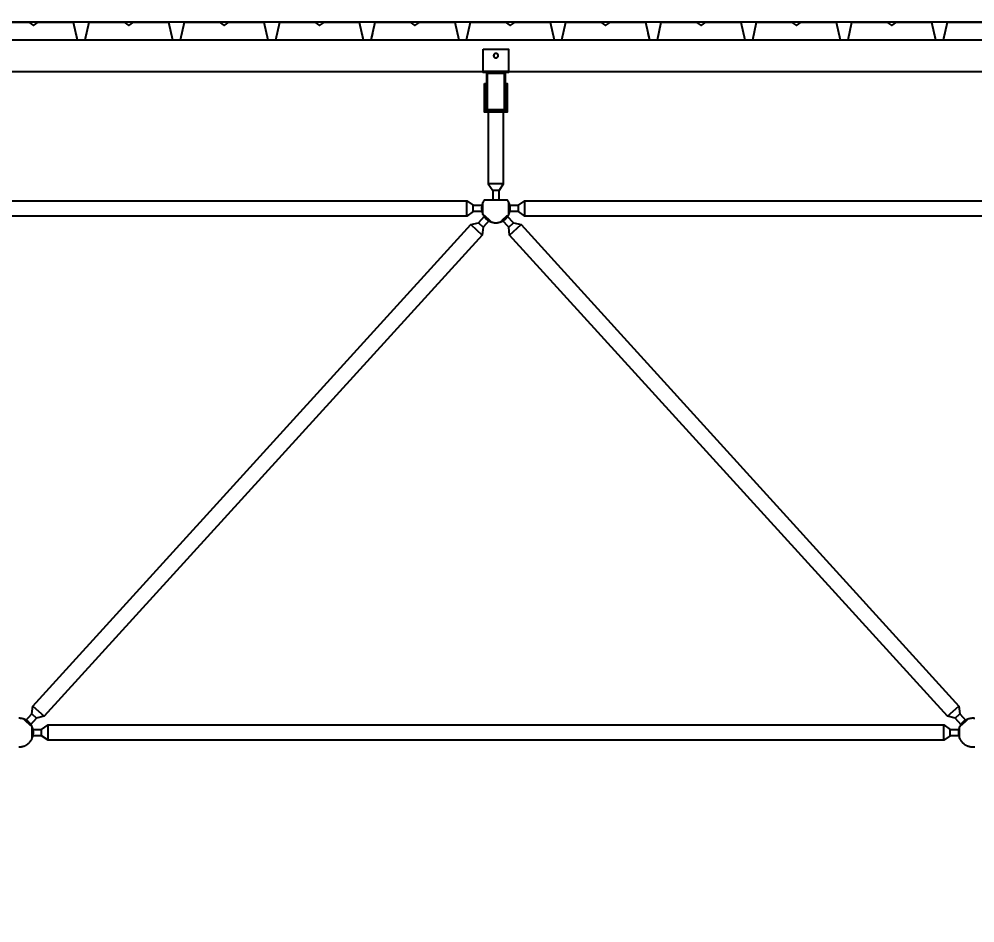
# Model space of a CAD drawing. Header units: centimetres. Extents: x 26569 to 160723, y -3143 to 14565.
# Drawn here: x 32826.7 to 32977.1, y 6232.1 to 6374.3 of the extents above; entities that cross this region are included whole.
import ezdxf

# ---------------------------------------------------------------- set-up
doc = ezdxf.new("R2010")
doc.units = ezdxf.units.CM
doc.header["$LTSCALE"] = 100
for name, color, linetype in [('A-ANNO-DIMS', 187, 'Continuous'), ('A-ELEV-02', 253, 'Continuous'), ('A-WALL-INSL', 249, 'Continuous'), ('A-WALL-SNWPNL', 200, 'Continuous'), ('S-STEL', 3, 'Continuous')]:
    doc.layers.add(name, color=color, linetype=linetype)
doc.styles.add('Fields_100', font='act_simplex.shx', dxfattribs={"width": 0.8, "height": 20})
doc.dimstyles.new('FIELDS_100', dxfattribs={"dimscale": 0, "dimtxt": 20, "dimasz": 5, "dimexe": 5, "dimexo": 5, "dimgap": 5, "dimtad": 0, "dimdec": 0, "dimzin": 0, "dimdsep": 46, "dimtxsty": 'Fields_100', "dimblk": 'DOT', "dimcen": 0.09, "dimclrt": 50, "dimadec": 0, "dimazin": 0, "dimtfac": 1, "dimtdec": 0, "dimtix": 1, "dimtofl": 0, "dimtmove": 1, "dimatfit": 3, "dimfxl": 5, "dimfxlon": 1, "dimtolj": 1, "dimtzin": 0, "dimarcsym": 0})

# ---------------------------------------------------------------- blocks, each defined once
blk = doc.blocks.new('_Dot')
at = {"color": 0, "linetype": 'ByBlock', "lineweight": -2}
blk.add_line((-0.5, 0), (-1, 0), dxfattribs=at)
at = {"color": 0, "linetype": 'ByBlock', "const_width": 0.5}
blk.add_lwpolyline([(-0.25, 0, 1), (0.25, 0, 1)], format="xyb", close=True, dxfattribs=at)
blk = doc.blocks.new('*D690')
at = {"layer": 'A-ANNO-DIMS', "color": 0, "lineweight": -2, "transparency": 16777216}
for p, q in [((32226.73, 6649.56), (32226.73, 6659.56)), ((33126.73, 6649.56), (33126.73, 6659.56)), ((32231.73, 6654.56), (32645.07, 6654.56)), ((33121.73, 6654.56), (32708.4, 6654.56))]:
    blk.add_line(p, q, dxfattribs=at)
at = {"layer": 'DEFPOINTS', "color": 0, "transparency": 16777216}
for p in [(33126.73, 6654.56), (32226.73, 6232.06), (33126.73, 6232.06)]:
    blk.add_point(p, dxfattribs=at)
at = {"layer": 'A-ANNO-DIMS', "color": 0, "lineweight": -2, "transparency": 16777216, "xscale": 5, "yscale": 5, "zscale": 5, "rotation": 180}
blk.add_blockref('_Dot', (32226.73, 6654.56), dxfattribs=at)
at = {"layer": 'A-ANNO-DIMS', "color": 0, "lineweight": -2, "transparency": 16777216, "xscale": 5, "yscale": 5, "zscale": 5}
blk.add_blockref('_Dot', (33126.73, 6654.56), dxfattribs=at)
at = {"layer": 'A-ANNO-DIMS', "color": 50, "transparency": 16777216, "insert": (32676.73, 6654.56), "char_height": 20, "attachment_point": 5, "style": 'Fields_100'}
blk.add_mtext('\\A1;1800', dxfattribs=at)

msp = doc.modelspace()

# ---------------------------------------------------------------- linework, layer by layer
at = {"layer": 'A-ELEV-02'}
for points in [[(32200.48, 6371.06), (36699.23, 6371.06)], [(32200.48, 6366.06), (36699.23, 6366.06)], [(32903.73, 6366.06), (32899.73, 6366.06)], [(32899.93, 6363.26), (32900.18, 6363.26)], [(32903.28, 6363.26), (32903.53, 6363.26)], [(32899.93, 6362.56), (32900.18, 6362.56)], [(32903.28, 6362.56), (32903.53, 6362.56)], [(32900.53, 6359.66), (32900.53, 6348.36), (32901.23, 6347.36), (32901.23, 6345.86)], [(32902.23, 6345.86), (32902.23, 6347.36), (32902.94, 6348.36), (32902.94, 6359.66)], [(32902.94, 6348.36), (32900.53, 6348.36)], [(32902.23, 6347.36), (32901.23, 6347.36)], [(32753.78, 6345.01), (32755.28, 6345.01), (32756.28, 6345.72), (32897.18, 6345.72), (32898.18, 6345.01), (32899.68, 6345.01)], [(32897.18, 6343.3), (32897.18, 6345.72)], [(32898.18, 6344.01), (32898.18, 6345.01)], [(32899.93, 6345.86), (32899.89, 6345.8), (32899.85, 6345.74), (32899.81, 6345.68), (32899.77, 6345.61), (32899.73, 6345.54), (32899.7, 6345.47), (32899.67, 6345.4), (32899.64, 6345.33), (32899.61, 6345.26), (32899.6, 6345.22), (32899.59, 6345.18), (32899.57, 6345.14), (32899.56, 6345.11), (32899.55, 6345.07), (32899.54, 6345.03), (32899.54, 6344.99), (32899.53, 6344.95), (32899.52, 6344.91), (32899.51, 6344.87), (32899.51, 6344.83), (32899.5, 6344.79), (32899.5, 6344.75), (32899.49, 6344.71), (32899.49, 6344.67), (32899.49, 6344.63), (32899.49, 6344.59), (32899.48, 6344.55), (32899.48, 6344.52), (32899.48, 6344.48), (32899.49, 6344.44), (32899.49, 6344.4), (32899.49, 6344.36), (32899.49, 6344.32), (32899.5, 6344.28), (32899.5, 6344.24), (32899.51, 6344.2), (32899.51, 6344.16), (32899.53, 6344.08), (32899.54, 6344.01), (32899.56, 6343.93), (32899.58, 6343.86), (32899.61, 6343.78), (32899.63, 6343.71), (32899.66, 6343.64), (32899.69, 6343.57), (32899.72, 6343.51), (32899.76, 6343.44), (32899.79, 6343.37), (32899.83, 6343.31), (32899.87, 6343.25), (32899.92, 6343.18), (32899.96, 6343.12), (32900.01, 6343.06), (32900.07, 6343), (32900.12, 6342.95), (32900.15, 6342.92), (32900.17, 6342.89), (32900.2, 6342.86), (32900.23, 6342.84), (32900.26, 6342.81), (32900.29, 6342.78), (32900.32, 6342.76), (32900.35, 6342.73), (32900.39, 6342.71), (32900.42, 6342.69), (32900.45, 6342.66), (32900.48, 6342.64), (32900.52, 6342.62), (32900.55, 6342.6), (32900.59, 6342.58), (32900.62, 6342.56), (32900.65, 6342.54), (32900.69, 6342.52), (32900.73, 6342.5), (32900.76, 6342.48), (32900.8, 6342.47), (32900.83, 6342.45), (32900.87, 6342.43), (32900.91, 6342.42), (32900.94, 6342.41), (32900.98, 6342.39), (32901.02, 6342.38), (32901.06, 6342.37), (32901.13, 6342.34), (32901.21, 6342.33), (32901.28, 6342.31), (32901.36, 6342.29), (32901.43, 6342.28), (32901.51, 6342.27), (32901.59, 6342.27), (32901.66, 6342.26), (32901.73, 6342.26), (32901.81, 6342.26), (32901.88, 6342.27), (32901.96, 6342.27), (32902.03, 6342.28), (32902.11, 6342.29), (32902.19, 6342.31), (32902.26, 6342.33), (32902.34, 6342.34), (32902.41, 6342.37), (32902.45, 6342.38), (32902.49, 6342.39), (32902.52, 6342.41), (32902.56, 6342.42), (32902.6, 6342.43), (32902.63, 6342.45), (32902.67, 6342.47), (32902.71, 6342.48), (32902.74, 6342.5), (32902.78, 6342.52), (32902.81, 6342.54), (32902.85, 6342.56), (32902.88, 6342.58), (32902.92, 6342.6), (32902.95, 6342.62), (32902.98, 6342.64), (32903.02, 6342.66), (32903.05, 6342.69), (32903.08, 6342.71), (32903.11, 6342.73), (32903.15, 6342.76), (32903.18, 6342.78), (32903.21, 6342.81), (32903.24, 6342.84), (32903.27, 6342.86), (32903.29, 6342.89), (32903.32, 6342.92), (32903.35, 6342.95), (32903.4, 6343), (32903.45, 6343.06), (32903.5, 6343.12), (32903.55, 6343.18), (32903.59, 6343.25), (32903.64, 6343.31), (32903.68, 6343.37), (32903.71, 6343.44), (32903.75, 6343.51), (32903.78, 6343.57), (32903.81, 6343.64), (32903.84, 6343.71), (32903.86, 6343.78), (32903.89, 6343.86), (32903.91, 6343.93), (32903.93, 6344.01), (32903.94, 6344.08), (32903.96, 6344.16), (32903.96, 6344.2), (32903.97, 6344.24), (32903.97, 6344.28), (32903.98, 6344.32), (32903.98, 6344.36), (32903.98, 6344.4), (32903.98, 6344.44), (32903.98, 6344.48), (32903.98, 6344.52), (32903.98, 6344.55), (32903.98, 6344.59), (32903.98, 6344.63), (32903.98, 6344.67), (32903.98, 6344.71), (32903.97, 6344.75), (32903.97, 6344.79), (32903.96, 6344.83), (32903.96, 6344.87), (32903.95, 6344.91), (32903.94, 6344.95), (32903.93, 6344.99), (32903.92, 6345.03), (32903.91, 6345.07), (32903.9, 6345.11), (32903.89, 6345.14), (32903.88, 6345.18), (32903.87, 6345.22), (32903.86, 6345.26), (32903.83, 6345.33), (32903.8, 6345.4), (32903.77, 6345.47), (32903.73, 6345.54), (32903.7, 6345.61), (32903.66, 6345.68), (32903.62, 6345.74), (32903.58, 6345.8), (32903.53, 6345.86)], [(32899.68, 6343.58), (32899.68, 6345.44)], [(32899.93, 6345.86), (32903.53, 6345.86)], [(32903.78, 6345.01), (32905.28, 6345.01), (32906.28, 6345.72), (33047.18, 6345.72), (33048.18, 6345.01), (33049.68, 6345.01)], [(32903.78, 6343.58), (32903.78, 6345.44)], [(32905.28, 6344.01), (32905.28, 6345.01)], [(32906.28, 6343.3), (32906.28, 6345.72)], [(32899.68, 6344.01), (32898.18, 6344.01), (32897.18, 6343.3), (32756.28, 6343.3), (32755.28, 6344.01), (32753.78, 6344.01)], [(32899.67, 6343.62), (32901.04, 6342.37)], [(32902.43, 6342.37), (32903.8, 6343.62)], [(33049.68, 6344.01), (33048.18, 6344.01), (33047.18, 6343.3), (32906.28, 6343.3), (32905.28, 6344.01), (32903.78, 6344.01)], [(32897.78, 6341.96), (32899.57, 6340.33)], [(32898.98, 6342.22), (32899.72, 6341.55)], [(32903.75, 6341.55), (32904.49, 6342.22)], [(32903.9, 6340.33), (32905.69, 6341.96)], [(32828.75, 6264.98), (32829.49, 6264.3)], [(32828.9, 6266.19), (32830.69, 6264.57)], [(32972.78, 6264.57), (32974.57, 6266.19)], [(32973.98, 6264.3), (32974.72, 6264.98)], [(32826.68, 6259.76), (32826.73, 6259.76), (32826.78, 6259.76), (32826.83, 6259.76), (32826.89, 6259.77), (32826.94, 6259.77), (32826.99, 6259.78), (32827.04, 6259.78), (32827.09, 6259.79), (32827.14, 6259.8), (32827.2, 6259.81), (32827.25, 6259.82), (32827.3, 6259.83), (32827.35, 6259.85), (32827.41, 6259.86), (32827.46, 6259.88), (32827.51, 6259.9), (32827.56, 6259.92), (32827.61, 6259.94), (32827.67, 6259.96), (32827.72, 6259.99), (32827.77, 6260.01), (32827.82, 6260.04), (32827.87, 6260.07), (32827.92, 6260.1), (32827.97, 6260.13), (32828.01, 6260.16), (32828.06, 6260.19), (32828.11, 6260.23), (32828.15, 6260.27), (32828.2, 6260.3), (32828.24, 6260.34), (32828.28, 6260.38), (32828.33, 6260.42), (32828.37, 6260.46), (32828.41, 6260.51), (32828.44, 6260.55), (32828.48, 6260.59), (32828.52, 6260.64), (32828.55, 6260.69), (32828.59, 6260.73), (32828.62, 6260.78), (32828.65, 6260.83), (32828.68, 6260.88), (32828.71, 6260.93), (32828.73, 6260.98), (32828.76, 6261.03), (32828.78, 6261.08), (32828.81, 6261.13), (32828.83, 6261.18), (32828.85, 6261.24), (32828.86, 6261.29), (32828.88, 6261.34), (32828.9, 6261.39), (32828.91, 6261.45), (32828.92, 6261.5), (32828.94, 6261.55), (32828.95, 6261.6), (32828.96, 6261.66), (32828.96, 6261.71), (32828.97, 6261.76), (32828.98, 6261.81), (32828.98, 6261.86), (32828.98, 6261.91), (32828.98, 6261.96), (32828.98, 6262.01), (32828.98, 6262.06), (32828.98, 6262.11), (32828.98, 6262.16), (32828.98, 6262.21), (32828.97, 6262.27), (32828.96, 6262.32), (32828.96, 6262.37), (32828.95, 6262.42), (32828.94, 6262.47), (32828.92, 6262.53), (32828.91, 6262.58), (32828.9, 6262.63), (32828.88, 6262.68), (32828.86, 6262.74), (32828.85, 6262.79), (32828.83, 6262.84), (32828.81, 6262.89), (32828.78, 6262.94), (32828.76, 6262.99), (32828.73, 6263.05), (32828.71, 6263.1), (32828.68, 6263.15), (32828.65, 6263.19), (32828.62, 6263.24), (32828.59, 6263.29), (32828.55, 6263.34), (32828.52, 6263.38), (32828.48, 6263.43), (32828.44, 6263.48), (32828.41, 6263.52), (32828.37, 6263.56), (32828.33, 6263.6), (32828.28, 6263.64), (32828.24, 6263.68), (32828.2, 6263.72), (32828.15, 6263.76), (32828.11, 6263.8), (32828.06, 6263.83), (32828.01, 6263.86), (32827.97, 6263.9), (32827.92, 6263.93), (32827.87, 6263.96), (32827.82, 6263.98), (32827.77, 6264.01), (32827.72, 6264.04), (32827.67, 6264.06), (32827.61, 6264.08), (32827.56, 6264.1), (32827.51, 6264.12), (32827.46, 6264.14), (32827.41, 6264.16), (32827.35, 6264.18), (32827.3, 6264.19), (32827.25, 6264.2), (32827.2, 6264.21), (32827.14, 6264.22), (32827.09, 6264.23), (32827.04, 6264.24), (32826.99, 6264.25), (32826.94, 6264.25), (32826.89, 6264.26), (32826.83, 6264.26), (32826.78, 6264.26), (32826.73, 6264.26), (32826.68, 6264.26)], [(32827.43, 6264.15), (32828.8, 6262.91)], [(32977.09, 6264.23), (32977.04, 6264.24), (32976.99, 6264.25), (32976.94, 6264.25), (32976.89, 6264.26), (32976.83, 6264.26), (32976.78, 6264.26), (32976.73, 6264.26), (32976.68, 6264.26), (32976.63, 6264.26), (32976.58, 6264.26), (32976.53, 6264.25), (32976.48, 6264.25), (32976.43, 6264.24), (32976.38, 6264.23), (32976.32, 6264.22), (32976.27, 6264.21), (32976.22, 6264.2), (32976.17, 6264.19), (32976.12, 6264.18), (32976.06, 6264.16), (32976.01, 6264.14), (32975.96, 6264.12), (32975.91, 6264.1), (32975.85, 6264.08), (32975.8, 6264.06), (32975.75, 6264.04), (32975.7, 6264.01), (32975.65, 6263.98), (32975.6, 6263.96), (32975.55, 6263.93), (32975.5, 6263.9), (32975.46, 6263.86), (32975.41, 6263.83), (32975.36, 6263.8), (32975.32, 6263.76), (32975.27, 6263.72), (32975.23, 6263.68), (32975.19, 6263.64), (32975.14, 6263.6), (32975.1, 6263.56), (32975.06, 6263.52), (32975.02, 6263.48), (32974.99, 6263.43), (32974.95, 6263.38), (32974.92, 6263.34), (32974.88, 6263.29), (32974.85, 6263.24), (32974.82, 6263.19), (32974.79, 6263.15), (32974.76, 6263.1), (32974.74, 6263.05), (32974.71, 6262.99), (32974.69, 6262.94), (32974.66, 6262.89), (32974.64, 6262.84), (32974.62, 6262.79), (32974.6, 6262.74), (32974.59, 6262.68), (32974.57, 6262.63), (32974.56, 6262.58), (32974.54, 6262.53), (32974.53, 6262.47), (32974.52, 6262.42), (32974.51, 6262.37), (32974.51, 6262.32), (32974.5, 6262.27), (32974.49, 6262.21), (32974.49, 6262.16), (32974.49, 6262.11), (32974.48, 6262.06), (32974.48, 6262.01), (32974.48, 6261.96), (32974.49, 6261.91), (32974.49, 6261.86), (32974.49, 6261.81), (32974.5, 6261.76), (32974.51, 6261.71), (32974.51, 6261.66), (32974.52, 6261.6), (32974.53, 6261.55), (32974.54, 6261.5), (32974.56, 6261.45), (32974.57, 6261.39), (32974.59, 6261.34), (32974.6, 6261.29), (32974.62, 6261.24), (32974.64, 6261.18), (32974.66, 6261.13), (32974.69, 6261.08), (32974.71, 6261.03), (32974.74, 6260.98), (32974.76, 6260.93), (32974.79, 6260.88), (32974.82, 6260.83), (32974.85, 6260.78), (32974.88, 6260.73), (32974.92, 6260.69), (32974.95, 6260.64), (32974.99, 6260.59), (32975.02, 6260.55), (32975.06, 6260.51), (32975.1, 6260.46), (32975.14, 6260.42), (32975.19, 6260.38), (32975.23, 6260.34), (32975.27, 6260.3), (32975.32, 6260.27), (32975.36, 6260.23), (32975.41, 6260.19), (32975.46, 6260.16), (32975.5, 6260.13), (32975.55, 6260.1), (32975.6, 6260.07), (32975.65, 6260.04), (32975.7, 6260.01), (32975.75, 6259.99), (32975.8, 6259.96), (32975.85, 6259.94), (32975.91, 6259.92), (32975.96, 6259.9), (32976.01, 6259.88), (32976.06, 6259.86), (32976.12, 6259.85), (32976.17, 6259.83), (32976.22, 6259.82), (32976.27, 6259.81), (32976.32, 6259.8), (32976.38, 6259.79), (32976.43, 6259.78), (32976.48, 6259.78), (32976.53, 6259.77), (32976.58, 6259.77), (32976.63, 6259.76), (32976.68, 6259.76), (32976.73, 6259.76), (32976.78, 6259.76), (32976.83, 6259.76), (32976.89, 6259.77), (32976.94, 6259.77), (32976.99, 6259.78), (32977.04, 6259.78), (32977.09, 6259.79)], [(32974.67, 6262.91), (32976.04, 6264.15)], [(32828.78, 6262.51), (32830.28, 6262.51), (32831.28, 6263.22), (32972.18, 6263.22), (32973.18, 6262.51), (32974.68, 6262.51)], [(32828.78, 6261.08), (32828.78, 6262.94)], [(32830.28, 6261.51), (32830.28, 6262.51)], [(32831.28, 6260.8), (32831.28, 6263.22)], [(32972.18, 6260.8), (32972.18, 6263.22)], [(32973.18, 6261.51), (32973.18, 6262.51)], [(32974.68, 6261.08), (32974.68, 6262.94)], [(32974.68, 6261.51), (32973.18, 6261.51), (32972.18, 6260.8), (32831.28, 6260.8), (32830.28, 6261.51), (32828.78, 6261.51)]]:
    msp.add_lwpolyline(points, dxfattribs=at)
for points in [[(32899.73, 6369.56), (32903.73, 6369.56), (32903.73, 6365.91), (32899.73, 6365.91)], [(32902.08, 6368.56), (32902.08, 6368.57), (32902.08, 6368.58), (32902.08, 6368.59), (32902.08, 6368.59), (32902.08, 6368.6), (32902.08, 6368.61), (32902.08, 6368.62), (32902.08, 6368.63), (32902.08, 6368.63), (32902.08, 6368.64), (32902.07, 6368.65), (32902.07, 6368.66), (32902.07, 6368.67), (32902.07, 6368.67), (32902.06, 6368.68), (32902.06, 6368.69), (32902.06, 6368.7), (32902.05, 6368.71), (32902.05, 6368.72), (32902.05, 6368.72), (32902.04, 6368.73), (32902.04, 6368.74), (32902.03, 6368.75), (32902.03, 6368.75), (32902.02, 6368.76), (32902.02, 6368.77), (32902.01, 6368.78), (32902.01, 6368.78), (32902, 6368.79), (32901.99, 6368.8), (32901.99, 6368.8), (32901.98, 6368.81), (32901.98, 6368.82), (32901.97, 6368.82), (32901.96, 6368.83), (32901.95, 6368.83), (32901.95, 6368.84), (32901.94, 6368.85), (32901.93, 6368.85), (32901.93, 6368.86), (32901.92, 6368.86), (32901.91, 6368.86), (32901.9, 6368.87), (32901.9, 6368.87), (32901.89, 6368.88), (32901.88, 6368.88), (32901.87, 6368.88), (32901.86, 6368.89), (32901.86, 6368.89), (32901.85, 6368.89), (32901.84, 6368.9), (32901.83, 6368.9), (32901.82, 6368.9), (32901.81, 6368.9), (32901.81, 6368.9), (32901.8, 6368.91), (32901.79, 6368.91), (32901.78, 6368.91), (32901.77, 6368.91), (32901.77, 6368.91), (32901.76, 6368.91), (32901.75, 6368.91), (32901.74, 6368.91), (32901.73, 6368.91), (32901.73, 6368.91), (32901.72, 6368.91), (32901.71, 6368.91), (32901.7, 6368.91), (32901.69, 6368.91), (32901.69, 6368.91), (32901.68, 6368.91), (32901.67, 6368.91), (32901.66, 6368.9), (32901.65, 6368.9), (32901.65, 6368.9), (32901.64, 6368.9), (32901.63, 6368.9), (32901.62, 6368.89), (32901.61, 6368.89), (32901.61, 6368.89), (32901.6, 6368.88), (32901.59, 6368.88), (32901.58, 6368.88), (32901.57, 6368.87), (32901.57, 6368.87), (32901.56, 6368.86), (32901.55, 6368.86), (32901.54, 6368.86), (32901.54, 6368.85), (32901.53, 6368.85), (32901.52, 6368.84), (32901.51, 6368.83), (32901.51, 6368.83), (32901.5, 6368.82), (32901.49, 6368.82), (32901.49, 6368.81), (32901.48, 6368.8), (32901.47, 6368.8), (32901.47, 6368.79), (32901.46, 6368.78), (32901.46, 6368.78), (32901.45, 6368.77), (32901.45, 6368.76), (32901.44, 6368.75), (32901.44, 6368.75), (32901.43, 6368.74), (32901.43, 6368.73), (32901.42, 6368.72), (32901.42, 6368.72), (32901.42, 6368.71), (32901.41, 6368.7), (32901.41, 6368.69), (32901.41, 6368.68), (32901.4, 6368.67), (32901.4, 6368.67), (32901.4, 6368.66), (32901.4, 6368.65), (32901.39, 6368.64), (32901.39, 6368.63), (32901.39, 6368.63), (32901.39, 6368.62), (32901.39, 6368.61), (32901.39, 6368.6), (32901.39, 6368.59), (32901.39, 6368.59), (32901.38, 6368.58), (32901.38, 6368.57), (32901.38, 6368.56), (32901.38, 6368.55), (32901.38, 6368.55), (32901.39, 6368.54), (32901.39, 6368.53), (32901.39, 6368.52), (32901.39, 6368.51), (32901.39, 6368.51), (32901.39, 6368.5), (32901.39, 6368.49), (32901.39, 6368.48), (32901.4, 6368.47), (32901.4, 6368.47), (32901.4, 6368.46), (32901.4, 6368.45), (32901.41, 6368.44), (32901.41, 6368.43), (32901.41, 6368.43), (32901.42, 6368.42), (32901.42, 6368.41), (32901.42, 6368.4), (32901.43, 6368.39), (32901.43, 6368.39), (32901.44, 6368.38), (32901.44, 6368.37), (32901.45, 6368.36), (32901.45, 6368.36), (32901.46, 6368.35), (32901.46, 6368.34), (32901.47, 6368.33), (32901.47, 6368.33), (32901.48, 6368.32), (32901.49, 6368.31), (32901.49, 6368.31), (32901.5, 6368.3), (32901.51, 6368.3), (32901.51, 6368.29), (32901.52, 6368.28), (32901.53, 6368.28), (32901.54, 6368.27), (32901.54, 6368.27), (32901.55, 6368.26), (32901.56, 6368.26), (32901.57, 6368.26), (32901.57, 6368.25), (32901.58, 6368.25), (32901.59, 6368.24), (32901.6, 6368.24), (32901.61, 6368.24), (32901.61, 6368.23), (32901.62, 6368.23), (32901.63, 6368.23), (32901.64, 6368.23), (32901.65, 6368.22), (32901.65, 6368.22), (32901.66, 6368.22), (32901.67, 6368.22), (32901.68, 6368.22), (32901.69, 6368.22), (32901.69, 6368.21), (32901.7, 6368.21), (32901.71, 6368.21), (32901.72, 6368.21), (32901.73, 6368.21), (32901.73, 6368.21), (32901.74, 6368.21), (32901.75, 6368.21), (32901.76, 6368.21), (32901.77, 6368.21), (32901.77, 6368.21), (32901.78, 6368.22), (32901.79, 6368.22), (32901.8, 6368.22), (32901.81, 6368.22), (32901.81, 6368.22), (32901.82, 6368.22), (32901.83, 6368.23), (32901.84, 6368.23), (32901.85, 6368.23), (32901.86, 6368.23), (32901.86, 6368.24), (32901.87, 6368.24), (32901.88, 6368.24), (32901.89, 6368.25), (32901.9, 6368.25), (32901.9, 6368.26), (32901.91, 6368.26), (32901.92, 6368.26), (32901.93, 6368.27), (32901.93, 6368.27), (32901.94, 6368.28), (32901.95, 6368.28), (32901.95, 6368.29), (32901.96, 6368.3), (32901.97, 6368.3), (32901.98, 6368.31), (32901.98, 6368.31), (32901.99, 6368.32), (32901.99, 6368.33), (32902, 6368.33), (32902.01, 6368.34), (32902.01, 6368.35), (32902.02, 6368.36), (32902.02, 6368.36), (32902.03, 6368.37), (32902.03, 6368.38), (32902.04, 6368.39), (32902.04, 6368.39), (32902.05, 6368.4), (32902.05, 6368.41), (32902.05, 6368.42), (32902.06, 6368.43), (32902.06, 6368.43), (32902.06, 6368.44), (32902.07, 6368.45), (32902.07, 6368.46), (32902.07, 6368.47), (32902.07, 6368.47), (32902.08, 6368.48), (32902.08, 6368.49), (32902.08, 6368.5), (32902.08, 6368.51), (32902.08, 6368.51), (32902.08, 6368.52), (32902.08, 6368.53), (32902.08, 6368.54), (32902.08, 6368.55), (32902.08, 6368.55)], [(32899.93, 6364.16), (32900.18, 6364.16), (32900.18, 6359.91), (32903.28, 6359.91), (32903.28, 6364.16), (32903.53, 6364.16), (32903.53, 6359.66), (32899.93, 6359.66)], [(32827.74, 6263.87), (32828.75, 6264.98), (32828.9, 6266.19), (32897.78, 6341.96), (32898.98, 6342.22), (32899.99, 6343.33), (32900.73, 6342.66), (32899.72, 6341.55), (32899.57, 6340.33), (32830.69, 6264.57), (32829.49, 6264.3), (32828.48, 6263.19)], [(32974.99, 6263.19), (32973.98, 6264.3), (32972.78, 6264.57), (32903.9, 6340.33), (32903.75, 6341.55), (32902.74, 6342.66), (32903.48, 6343.33), (32904.49, 6342.22), (32905.69, 6341.96), (32974.57, 6266.19), (32974.72, 6264.98), (32975.73, 6263.87)]]:
    msp.add_lwpolyline(points, close=True, dxfattribs=at)
at = {"layer": 'A-WALL-INSL', "ltscale": 0.002}
msp.add_lwpolyline([(41241.73, 6373.81), (32205.48, 6373.81)], dxfattribs=at)
at = {"layer": 'A-WALL-SNWPNL', "ltscale": 100}
for points in [[(32822.75, 6373.81), (32828.25, 6373.81), (32829, 6373.31), (32829.75, 6373.81), (32835.25, 6373.81), (32835.88, 6371.06), (32837.13, 6371.06), (32837.35, 6372.04)], [(32835.66, 6372.04), (32835.88, 6371.06), (32837.13, 6371.06), (32837.75, 6373.81), (32843.25, 6373.81), (32844, 6373.31), (32844.75, 6373.81), (32850.25, 6373.81), (32850.88, 6371.06), (32852.13, 6371.06), (32852.75, 6373.81), (32858.25, 6373.81), (32859, 6373.31), (32859.75, 6373.81), (32865.25, 6373.81), (32865.88, 6371.06), (32867.13, 6371.06), (32867.75, 6373.81), (32873.25, 6373.81), (32874, 6373.31), (32874.75, 6373.81), (32880.25, 6373.81), (32880.88, 6371.06), (32882.13, 6371.06), (32882.35, 6372.04)], [(32880.66, 6372.04), (32880.88, 6371.06), (32882.13, 6371.06), (32882.75, 6373.81), (32888.25, 6373.81), (32889, 6373.31), (32889.75, 6373.81), (32895.25, 6373.81), (32895.88, 6371.06), (32897.13, 6371.06), (32897.75, 6373.81), (32903.25, 6373.81), (32904, 6373.31), (32904.75, 6373.81), (32910.25, 6373.81), (32910.88, 6371.06), (32912.13, 6371.06), (32912.75, 6373.81), (32918.25, 6373.81), (32919, 6373.31), (32919.75, 6373.81), (32925.25, 6373.81), (32925.88, 6371.06), (32927.13, 6371.06), (32927.35, 6372.04)], [(32925.66, 6372.04), (32925.88, 6371.06), (32927.13, 6371.06), (32927.75, 6373.81), (32933.25, 6373.81), (32934, 6373.31), (32934.75, 6373.81), (32940.25, 6373.81), (32940.88, 6371.06), (32942.13, 6371.06), (32942.75, 6373.81), (32948.25, 6373.81), (32949, 6373.31), (32949.75, 6373.81), (32955.25, 6373.81), (32955.88, 6371.06), (32957.13, 6371.06), (32957.75, 6373.81), (32963.25, 6373.81), (32964, 6373.31), (32964.75, 6373.81), (32970.25, 6373.81), (32970.88, 6371.06), (32972.13, 6371.06), (32972.35, 6372.04)], [(32970.66, 6372.04), (32970.88, 6371.06), (32972.13, 6371.06), (32972.75, 6373.81), (32978.25, 6373.81)]]:
    msp.add_lwpolyline(points, dxfattribs=at)
at = {"layer": 'S-STEL'}
msp.add_lwpolyline([(32903.23, 6359.91), (32903.23, 6365.91), (32900.23, 6365.91), (32900.23, 6359.91)], dxfattribs=at)
msp.add_lwpolyline([(32903.08, 6365.76), (32900.38, 6365.76), (32900.38, 6360.06), (32903.08, 6360.06)], close=True, dxfattribs=at)

# ---------------------------------------------------------------- dimensions: what is measured, and where the dimension line sits
at = {"layer": 'A-ANNO-DIMS'}
dim = msp.add_linear_dim(base=(33126.73, 6654.56), p1=(32226.73, 6232.06), p2=(33126.73, 6232.06), dimstyle='FIELDS_100', override={"dimscale": 1, "dimlfac": 2}, dxfattribs=at)
dim.commit()
dim.dimension.update_dxf_attribs({"geometry": '*D690', "text_midpoint": (32676.73, 6654.56)})

doc.saveas('drawing.dxf')
